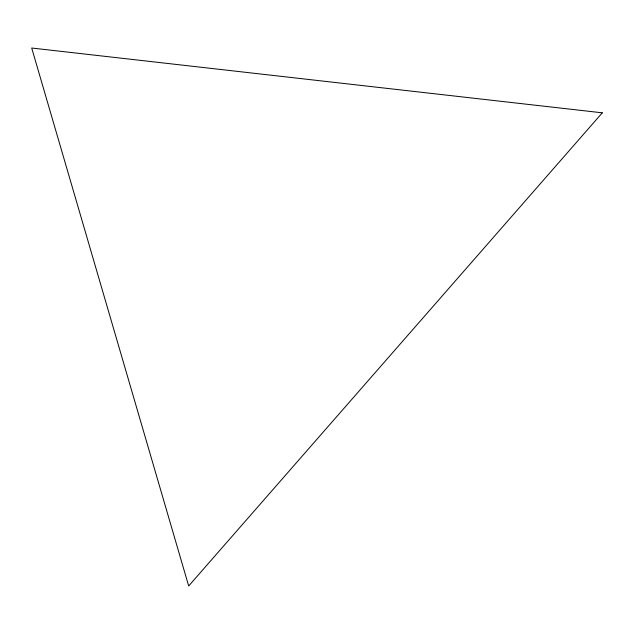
<?xml version="1.0" encoding="UTF-8"?>
<svg xmlns="http://www.w3.org/2000/svg" width="634" height="634" viewBox="0 0 634 634"><rect width="100%" height="100%" fill="white"/><g stroke="black" fill="none" stroke-linecap="round" stroke-linejoin="round"><path stroke-width="0.95" d="M602.3 112.82L188.678 585.982L31.7 48.018L602.3 112.82"/></g></svg>
